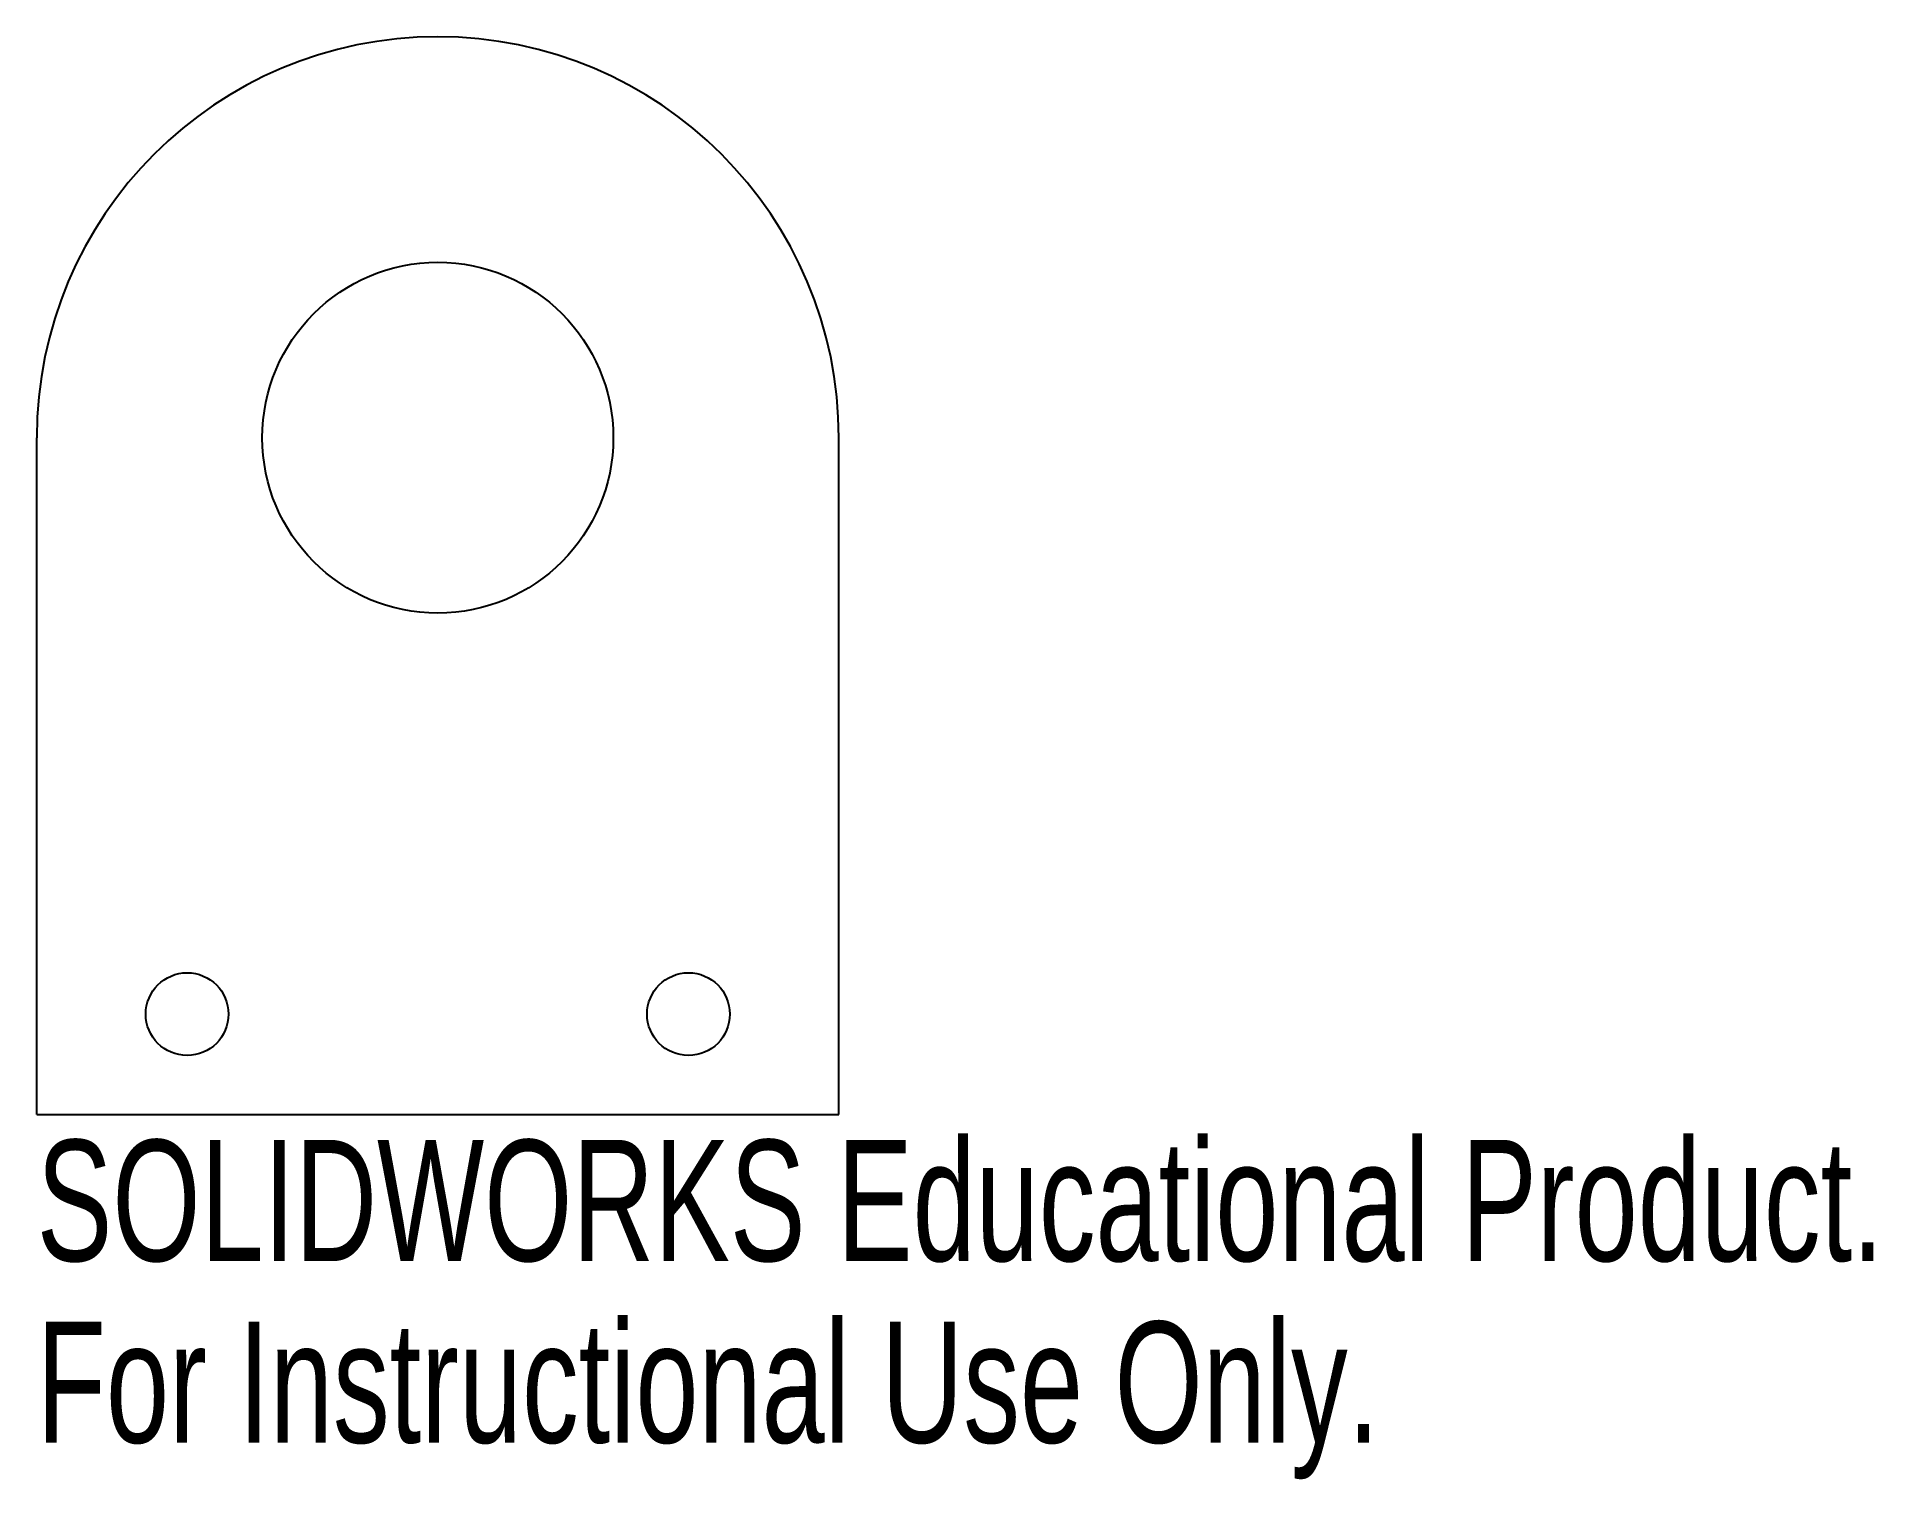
# Model space of a CAD drawing. Header units: millimetres. Extents: x 0 to 73.3, y -14.6 to 43.
import ezdxf

# ---------------------------------------------------------------- set-up
doc = ezdxf.new("R2010")
doc.units = ezdxf.units.MM
doc.styles.add('SLDTEXTSTYLE0', font='TXT', dxfattribs={"width": 0.7})

msp = doc.modelspace()

# ---------------------------------------------------------------- linework, layer by layer
at = {"color": 7, "linetype": 'Continuous', "lineweight": 25}
for p, q in [((0, 0), (0, 27)), ((32, 0), (32, 27)), ((0, 0), (32, 0))]:
    msp.add_line(p, q, dxfattribs=at)
for centre, radius in [((16, 27), 7), ((6, 4), 1.65), ((26, 4), 1.65)]:
    msp.add_circle(centre, radius, dxfattribs=at)
msp.add_arc((16, 27), 16, 0, 180, dxfattribs=at)

# ---------------------------------------------------------------- texts
at = {"color": 7, "linetype": 'Continuous', "char_height": 4.83362, "attachment_point": 1, "style": 'SLDTEXTSTYLE0'}
for s, insert in [('SOLIDWORKS Educational Product.', (0, -1.02)), ('For Instructional Use Only.', (0, -8.27))]:
    msp.add_mtext(s, dxfattribs=dict(at, insert=insert))

doc.saveas('drawing.dxf')
